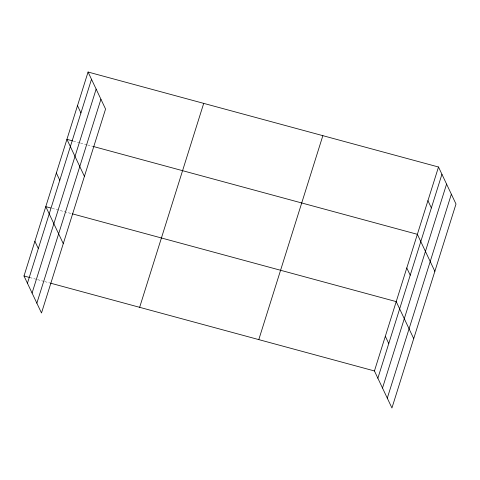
<?xml version="1.0" encoding="UTF-8"?>
<svg xmlns="http://www.w3.org/2000/svg" width="480" height="480" viewBox="0 0 480 480"><rect width="100%" height="100%" fill="white"/><g stroke="black" fill="none" stroke-linecap="round" stroke-linejoin="round"><path stroke-width="0.36" stroke-dasharray="2.4 1.8" d="M73.35 141.072L79.776 142.818M80.49 143.01L86.916 144.75M87.63 144.942L93.342 146.49M52.206 208.374L71.484 213.6M29.712 277.524L36.852 279.456M37.566 279.654L43.986 281.394M44.7 281.586L49.698 282.942"/><path stroke-width="0.72" d="M88.068 72.03L105.564 109.044L41.496 312.99L24 275.976L88.068 72.03L438.504 167.01L456 204.024L391.932 407.97L374.436 370.956L438.504 167.01M27.432 283.236L91.5 79.29M32.07 293.052L96.144 89.112M36.852 303.168L100.926 99.228M139.644 307.32L203.712 103.374M258.792 339.612L322.86 135.666M377.862 378.216L441.936 174.27M382.506 388.032L446.574 184.092M387.288 398.148L451.356 194.208M72.636 140.88L66.93 139.332L84.42 176.346M93.342 146.49L417.36 234.312L434.856 271.326M50.778 207.99L45.786 206.634L63.282 243.648M72.198 213.792L396.216 301.614L413.712 338.628M24 275.976L29.712 277.524M50.412 283.134L374.436 370.956M427.932 200.664L431.364 207.924M406.788 267.966L410.22 275.22M385.326 336.288L388.758 343.542M77.496 105.684L80.928 112.944M56.358 172.986L59.784 180.24M34.89 241.308L38.322 248.562"/></g></svg>
